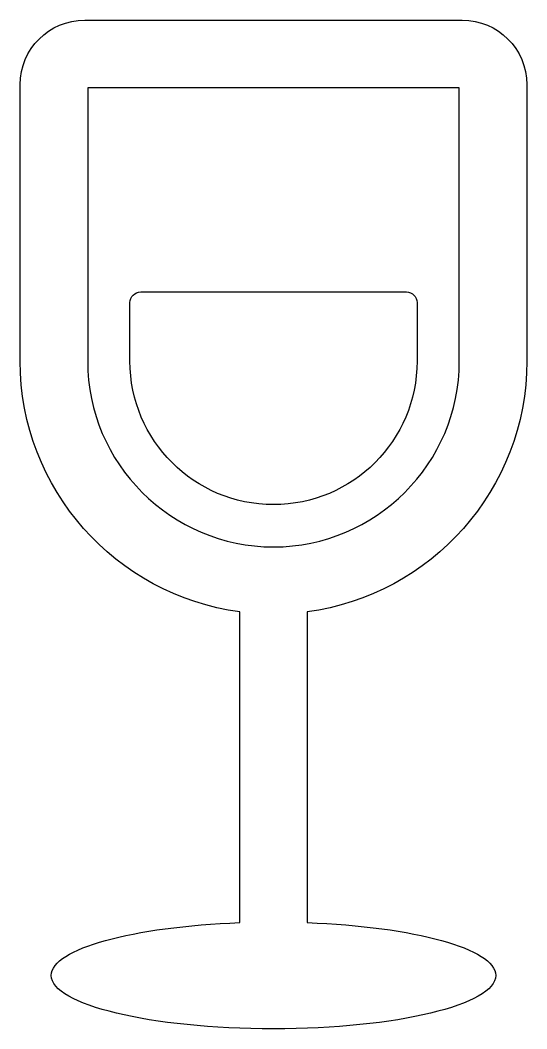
# Model space of a CAD drawing. Header units: centimetres. Extents: x -3.3 to 3.3, y -6.5 to 6.6.
import ezdxf

# ---------------------------------------------------------------- set-up
doc = ezdxf.new("R2010")
doc.units = ezdxf.units.CM
doc.header["$MEASUREMENT"] = 0
doc.layers.add('Layer 1', color=7, linetype='Continuous')

msp = doc.modelspace()

# ---------------------------------------------------------------- linework, layer by layer
at = {"layer": 'Layer 1'}
for points, knots in [([(3.26493, 2.12527), (3.26493, 2.12527), (3.26493, 5.71659), (3.26493, 5.71659), (3.26493, 5.71659), (3.26493, 6.17839), (2.88938, 6.55378), (2.42758, 6.55378), (2.42758, 6.55378), (2.42758, 6.55378), (-2.47452, 6.55378), (-2.47452, 6.55378), (-2.47452, 6.55378), (-2.93632, 6.55378), (-3.31187, 6.17839), (-3.31187, 5.71659), (-3.31187, 5.71659), (-3.31187, 5.71659), (-3.31187, 2.12527), (-3.31187, 2.12527), (-3.31187, 2.12527), (-3.31187, 0.4612), (-2.06788, -0.91487), (-0.46162, -1.13032), (-0.46162, -1.13032), (-0.46162, -1.13032), (-0.46162, -5.16599), (-0.46162, -5.16599), (-0.46162, -5.16599), (-1.84608, -5.21687), (-2.90761, -5.50376), (-2.90761, -5.85097), (-2.90761, -5.85097), (-2.90761, -6.23403), (-1.61636, -6.54476), (-0.02333, -6.54476), (-0.02333, -6.54476), (1.5697, -6.54476), (2.86097, -6.23403), (2.86097, -5.85097), (2.86097, -5.85097), (2.86097, -5.50376), (1.79938, -5.21687), (0.41492, -5.16599), (0.41492, -5.16599), (0.41492, -5.16599), (0.41492, -1.13035), (0.41492, -1.13035), (0.41492, -1.13035), (2.02118, -0.9149), (3.26493, 0.4612), (3.26493, 2.12527)], [0, 0, 0, 0, 0.07142857, 0.07142857, 0.07142857, 0.07142857, 0.14285714, 0.14285714, 0.14285714, 0.14285714, 0.21428571, 0.21428571, 0.21428571, 0.21428571, 0.28571429, 0.28571429, 0.28571429, 0.28571429, 0.35714286, 0.35714286, 0.35714286, 0.35714286, 0.42857143, 0.42857143, 0.42857143, 0.42857143, 0.5, 0.5, 0.5, 0.5, 0.57142857, 0.57142857, 0.57142857, 0.57142857, 0.64285714, 0.64285714, 0.64285714, 0.64285714, 0.71428571, 0.71428571, 0.71428571, 0.71428571, 0.78571429, 0.78571429, 0.78571429, 0.78571429, 0.85714286, 0.85714286, 0.85714286, 0.85714286, 1, 1, 1, 1]), ([(-2.43533, 2.12527), (-2.43533, 2.12527), (-2.43533, 5.67722), (-2.43533, 5.67722), (-2.43533, 5.67722), (-2.43533, 5.67722), (2.38839, 5.67722), (2.38839, 5.67722), (2.38839, 5.67722), (2.38839, 5.67722), (2.38839, 2.12527), (2.38839, 2.12527), (2.38839, 2.12527), (2.38839, 0.79547), (1.30643, -0.28654), (-0.02337, -0.28654), (-0.02337, -0.28654), (-1.35337, -0.28654), (-2.43533, 0.79544), (-2.43533, 2.12527)], [0, 0, 0, 0, 0.16666667, 0.16666667, 0.16666667, 0.16666667, 0.33333333, 0.33333333, 0.33333333, 0.33333333, 0.5, 0.5, 0.5, 0.5, 0.66666667, 0.66666667, 0.66666667, 0.66666667, 1, 1, 1, 1]), ([(1.84018, 2.12566), (1.84018, 2.12566), (1.84018, 2.88536), (1.84018, 2.88536), (1.84018, 2.88536), (1.84018, 2.96241), (1.7779, 3.02445), (1.70106, 3.02445), (1.70106, 3.02445), (1.70106, 3.02445), (-1.74733, 3.02445), (-1.74733, 3.02445), (-1.74733, 3.02445), (-1.82417, 3.02445), (-1.88642, 2.96241), (-1.88642, 2.88536), (-1.88642, 2.88536), (-1.88642, 2.88536), (-1.88642, 2.12566), (-1.88642, 2.12566), (-1.88642, 2.12566), (-1.88642, 1.09677), (-1.05227, 0.2626), (-0.02312, 0.2626), (-0.02312, 0.2626), (1.00597, 0.2626), (1.84018, 1.09678), (1.84018, 2.12566)], [0, 0, 0, 0, 0.125, 0.125, 0.125, 0.125, 0.25, 0.25, 0.25, 0.25, 0.375, 0.375, 0.375, 0.375, 0.5, 0.5, 0.5, 0.5, 0.625, 0.625, 0.625, 0.625, 0.75, 0.75, 0.75, 0.75, 1, 1, 1, 1])]:
    msp.add_open_spline(points, degree=3, knots=knots, dxfattribs=at)

doc.saveas('drawing.dxf')
